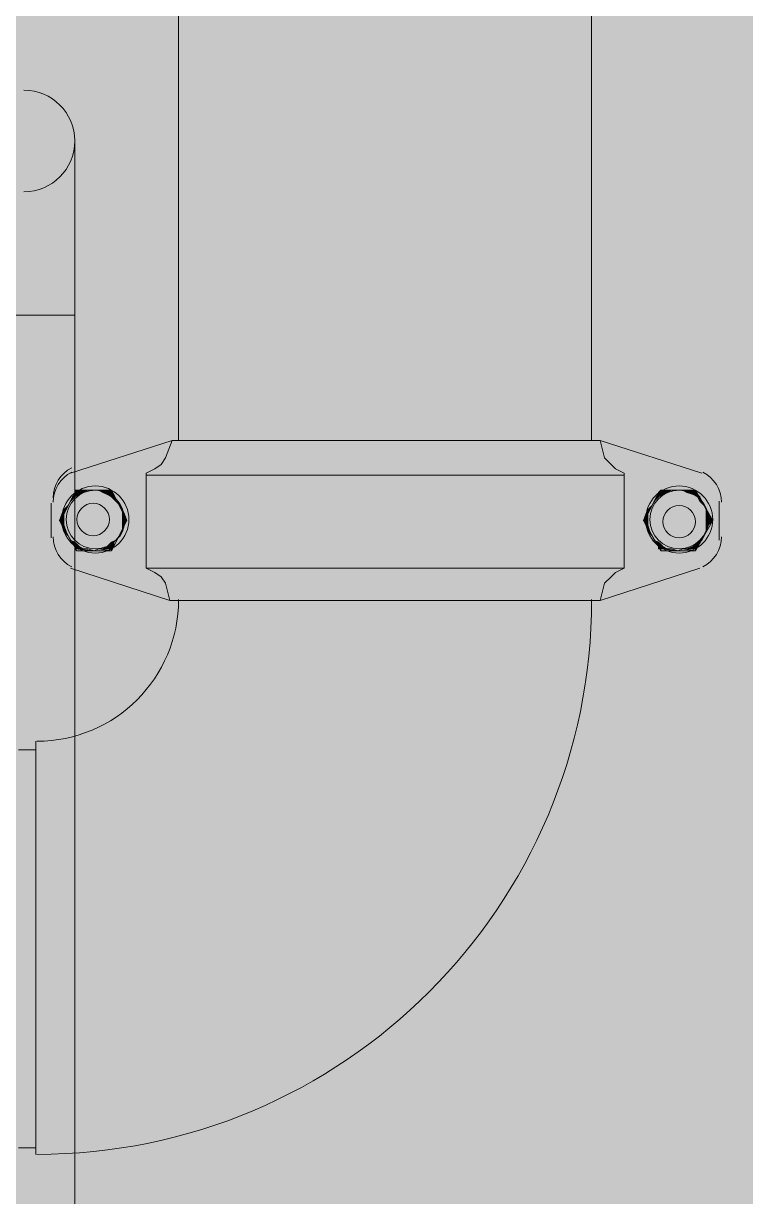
# Model space of a CAD drawing. Header units: millimetres. Extents: x 28 to 201, y 462 to 575.
# Drawn here: x 122.5856 to 122.8795, y 559.9683 to 560.4456 of the extents above; entities that cross this region are included whole.
import ezdxf

# ---------------------------------------------------------------- set-up
doc = ezdxf.new("R2010")
doc.units = ezdxf.units.MM
doc.layers.add('1- 3', color=3, linetype='Continuous')
doc.layers.add('8 hatch 2', color=104, linetype='Continuous')

# ---------------------------------------------------------------- blocks, each defined once
blk = doc.blocks.new('CTOBOM')
h = blk.add_hatch(color=0)
h.dxf.hatch_style = 2
h.paths.add_polyline_path([(5.20145, -0.69785), (5.20409, -0.69521), (5.20409, -0.69785)])
h.paths.add_polyline_path([(5.20145, -0.69697), (5.20145, -0.69785), (5.20409, -0.69521)])
h = blk.add_hatch(color=0)
h.dxf.hatch_style = 2
h.paths.add_polyline_path([(5.20409, -0.69785), (5.20585, -0.69697), (5.20585, -0.69785)])
h.paths.add_polyline_path([(5.20409, -0.69521), (5.20409, -0.69785), (5.20585, -0.69697)])
h = blk.add_hatch(color=0)
h.dxf.hatch_style = 2
h.paths.add_polyline_path([(5.19265, -0.70577), (5.19353, -0.70137), (5.19353, -0.70313)])
h.paths.add_polyline_path([(5.19265, -0.70225), (5.19265, -0.70577), (5.19353, -0.70137)])
h = blk.add_hatch(color=0)
h.dxf.hatch_style = 2
h.paths.add_polyline_path([(5.19353, -0.70313), (5.19441, -0.70049), (5.19441, -0.70137)])
h.paths.add_polyline_path([(5.19353, -0.70137), (5.19353, -0.70313), (5.19441, -0.70049)])
h = blk.add_hatch(color=0)
h.dxf.hatch_style = 2
h.paths.add_polyline_path([(5.19617, -0.70049), (5.19617, -0.69961), (5.19793, -0.69873)])
h.paths.add_polyline_path([(5.19441, -0.70137), (5.19617, -0.70049), (5.19617, -0.69961)])
h = blk.add_hatch(color=0)
h.dxf.hatch_style = 2
h.paths.add_polyline_path([(5.19441, -0.70137), (5.19441, -0.70049), (5.19617, -0.69961)])
h = blk.add_hatch(color=0)
h.dxf.hatch_style = 2
h.paths.add_polyline_path([(5.19969, -0.69785), (5.20145, -0.69697), (5.20145, -0.69785)])
edge = h.paths.add_edge_path()
edge.add_spline(control_points=[(5.20145, -0.69697), (5.20145, -0.69697), (5.19969, -0.69785), (5.19969, -0.69785), (5.19969, -0.69785), (5.20145, -0.69697), (5.20145, -0.69697)], knot_values=[0, 0, 0, 0, 1, 1, 1, 2, 2, 2, 2], degree=3, periodic=0)
h = blk.add_hatch(color=0)
h.dxf.hatch_style = 2
h.paths.add_polyline_path([(5.20849, -0.69785), (5.20585, -0.69785), (5.20585, -0.69697)])
edge = h.paths.add_edge_path()
edge.add_spline(control_points=[(5.20849, -0.69785), (5.20849, -0.69785), (5.20849, -0.69785), (5.20849, -0.69785), (5.20849, -0.69785), (5.20585, -0.69785), (5.20585, -0.69785), (5.20585, -0.69785), (5.20849, -0.69785), (5.20849, -0.69785)], knot_values=[0, 0, 0, 0, 1, 1, 1, 2, 2, 2, 3, 3, 3, 3], degree=3, periodic=0)
h = blk.add_hatch(color=0)
h.dxf.hatch_style = 2
h.paths.add_polyline_path([(5.21025, -0.69873), (5.21201, -0.69961), (5.21201, -0.70049)])
h = blk.add_hatch(color=0)
h.dxf.hatch_style = 2
h.paths.add_polyline_path([(5.21201, -0.70049), (5.21289, -0.70049), (5.21289, -0.70137)])
h.paths.add_polyline_path([(5.21201, -0.69961), (5.21201, -0.70049), (5.21289, -0.70049)])
h = blk.add_hatch(color=0)
h.dxf.hatch_style = 2
h.paths.add_polyline_path([(5.21289, -0.70137), (5.21465, -0.70137), (5.21465, -0.70313)])
h.paths.add_polyline_path([(5.21289, -0.70049), (5.21289, -0.70137), (5.21465, -0.70137)])
h = blk.add_hatch(color=0)
h.dxf.hatch_style = 2
h.paths.add_polyline_path([(5.21465, -0.70313), (5.21553, -0.70225), (5.21553, -0.70577)])
h.paths.add_polyline_path([(5.21465, -0.70137), (5.21465, -0.70313), (5.21553, -0.70225)])
h = blk.add_hatch(color=0)
h.dxf.hatch_style = 2
h.paths.add_polyline_path([(5.19177, -0.70753), (5.19265, -0.70225), (5.19265, -0.70577)])
h.paths.add_polyline_path([(5.19177, -0.70225), (5.19177, -0.70753), (5.19265, -0.70225)])
h = blk.add_hatch(color=0)
h.dxf.hatch_style = 2
h.paths.add_polyline_path([(5.21553, -0.70753), (5.21641, -0.70225), (5.21641, -0.70929)])
h.paths.add_polyline_path([(5.21553, -0.70225), (5.21553, -0.70753), (5.21641, -0.70225)])
h = blk.add_hatch(color=0)
h.dxf.hatch_style = 2
h.paths.add_polyline_path([(5.21553, -0.71633), (5.21641, -0.70929), (5.21641, -0.71633)])
h.paths.add_polyline_path([(5.21553, -0.71193), (5.21553, -0.71633), (5.21641, -0.70929)])
h = blk.add_hatch(color=0)
h.dxf.hatch_style = 2
h.paths.add_polyline_path([(5.19177, -0.71633), (5.19265, -0.71369), (5.19265, -0.71721)])
h.paths.add_polyline_path([(5.19177, -0.71193), (5.19177, -0.71633), (5.19265, -0.71369)])
h = blk.add_hatch(color=0)
h.dxf.hatch_style = 2
h.paths.add_polyline_path([(5.19265, -0.71721), (5.19353, -0.71545), (5.19353, -0.71721)])
h.paths.add_polyline_path([(5.19265, -0.71369), (5.19265, -0.71721), (5.19353, -0.71545)])
h = blk.add_hatch(color=0)
h.dxf.hatch_style = 2
h.paths.add_polyline_path([(5.19353, -0.71721), (5.19441, -0.71721), (5.19441, -0.71809)])
h.paths.add_polyline_path([(5.19353, -0.71545), (5.19353, -0.71721), (5.19441, -0.71721)])
h = blk.add_hatch(color=0)
h.dxf.hatch_style = 2
h.paths.add_polyline_path([(5.21289, -0.71809), (5.21465, -0.71545), (5.21465, -0.71721)])
h.paths.add_polyline_path([(5.21289, -0.71721), (5.21289, -0.71809), (5.21465, -0.71545)])
h = blk.add_hatch(color=0)
h.dxf.hatch_style = 2
h.paths.add_polyline_path([(5.21465, -0.71721), (5.21553, -0.71369), (5.21553, -0.71721)])
h.paths.add_polyline_path([(5.21465, -0.71545), (5.21465, -0.71721), (5.21553, -0.71369)])
h = blk.add_hatch(color=0)
h.dxf.hatch_style = 2
h.paths.add_polyline_path([(5.19617, -0.71897), (5.19441, -0.71809), (5.19441, -0.71721)])
edge = h.paths.add_edge_path()
edge.add_spline(control_points=[(5.19617, -0.71897), (5.19617, -0.71897), (5.19617, -0.71897), (5.19617, -0.71897), (5.19617, -0.71897), (5.19441, -0.71809), (5.19441, -0.71809), (5.19441, -0.71809), (5.19617, -0.71897), (5.19617, -0.71897)], knot_values=[0, 0, 0, 0, 1, 1, 1, 2, 2, 2, 3, 3, 3, 3], degree=3, periodic=0)
h = blk.add_hatch(color=0)
h.dxf.hatch_style = 2
h.paths.add_polyline_path([(5.19793, -0.71985), (5.19969, -0.72073), (5.19969, -0.72161)])
h = blk.add_hatch(color=0)
h.dxf.hatch_style = 2
h.paths.add_polyline_path([(5.19969, -0.72161), (5.20145, -0.72161), (5.20145, -0.72249)])
h.paths.add_polyline_path([(5.19969, -0.72073), (5.19969, -0.72161), (5.20145, -0.72161)])
h = blk.add_hatch(color=0)
h.dxf.hatch_style = 2
h.paths.add_polyline_path([(5.20849, -0.72073), (5.20849, -0.72161), (5.21025, -0.71985)])
h.paths.add_polyline_path([(5.20585, -0.72249), (5.20849, -0.72073), (5.20849, -0.72161)])
h.paths.add_polyline_path([(5.20585, -0.72161), (5.20585, -0.72249), (5.20849, -0.72073)])
h = blk.add_hatch(color=0)
h.dxf.hatch_style = 2
h.paths.add_polyline_path([(5.21201, -0.71897), (5.21289, -0.71721), (5.21289, -0.71809)])
edge = h.paths.add_edge_path()
edge.add_spline(control_points=[(5.21289, -0.71721), (5.21289, -0.71721), (5.21201, -0.71897), (5.21201, -0.71897), (5.21201, -0.71897), (5.21289, -0.71721), (5.21289, -0.71721)], knot_values=[0, 0, 0, 0, 1, 1, 1, 2, 2, 2, 2], degree=3, periodic=0)
h = blk.add_hatch(color=0)
h.dxf.hatch_style = 2
h.paths.add_polyline_path([(5.20145, -0.72249), (5.20409, -0.72161), (5.20409, -0.72337)])
h.paths.add_polyline_path([(5.20145, -0.72161), (5.20145, -0.72249), (5.20409, -0.72161)])
h = blk.add_hatch(color=0)
h.dxf.hatch_style = 2
h.paths.add_polyline_path([(5.20409, -0.72337), (5.20585, -0.72161), (5.20585, -0.72249)])
h.paths.add_polyline_path([(5.20409, -0.72161), (5.20409, -0.72337), (5.20585, -0.72161)])
h = blk.add_hatch(color=0)
h.dxf.hatch_style = 2
h.paths.add_polyline_path([(5.19969, -0.93548), (5.20145, -0.9346), (5.20145, -0.93548)])
edge = h.paths.add_edge_path()
edge.add_spline(control_points=[(5.20145, -0.9346), (5.20145, -0.9346), (5.19969, -0.93548), (5.19969, -0.93548), (5.19969, -0.93548), (5.20145, -0.9346), (5.20145, -0.9346)], knot_values=[0, 0, 0, 0, 1, 1, 1, 2, 2, 2, 2], degree=3, periodic=0)
h = blk.add_hatch(color=0)
h.dxf.hatch_style = 2
h.paths.add_polyline_path([(5.20145, -0.93548), (5.20409, -0.93372), (5.20409, -0.93548)])
h.paths.add_polyline_path([(5.20145, -0.9346), (5.20145, -0.93548), (5.20409, -0.93372)])
h = blk.add_hatch(color=0)
h.dxf.hatch_style = 2
h.paths.add_polyline_path([(5.20409, -0.93548), (5.20585, -0.9346), (5.20585, -0.93548)])
h.paths.add_polyline_path([(5.20409, -0.93372), (5.20409, -0.93548), (5.20585, -0.9346)])
h = blk.add_hatch(color=0)
h.dxf.hatch_style = 2
h.paths.add_polyline_path([(5.20849, -0.93548), (5.20585, -0.93548), (5.20585, -0.9346)])
edge = h.paths.add_edge_path()
edge.add_spline(control_points=[(5.20849, -0.93548), (5.20849, -0.93548), (5.20849, -0.93548), (5.20849, -0.93548), (5.20849, -0.93548), (5.20585, -0.93548), (5.20585, -0.93548), (5.20585, -0.93548), (5.20849, -0.93548), (5.20849, -0.93548)], knot_values=[0, 0, 0, 0, 1, 1, 1, 2, 2, 2, 3, 3, 3, 3], degree=3, periodic=0)
h = blk.add_hatch(color=0)
h.dxf.hatch_style = 2
h.paths.add_polyline_path([(5.19177, -0.94516), (5.19265, -0.93988), (5.19265, -0.9434)])
h.paths.add_polyline_path([(5.19177, -0.93988), (5.19177, -0.94516), (5.19265, -0.93988)])
h = blk.add_hatch(color=0)
h.dxf.hatch_style = 2
h.paths.add_polyline_path([(5.19265, -0.9434), (5.19353, -0.939), (5.19353, -0.94164)])
h.paths.add_polyline_path([(5.19265, -0.93988), (5.19265, -0.9434), (5.19353, -0.939)])
h = blk.add_hatch(color=0)
h.dxf.hatch_style = 2
h.paths.add_polyline_path([(5.19353, -0.94164), (5.19441, -0.939), (5.19441, -0.93988)])
h.paths.add_polyline_path([(5.19353, -0.939), (5.19353, -0.94164), (5.19441, -0.939)])
h = blk.add_hatch(color=0)
h.dxf.hatch_style = 2
h.paths.add_polyline_path([(5.19617, -0.93812), (5.19441, -0.93988), (5.19441, -0.939)])
edge = h.paths.add_edge_path()
edge.add_spline(control_points=[(5.19617, -0.93812), (5.19617, -0.93812), (5.19617, -0.93812), (5.19617, -0.93812), (5.19617, -0.93812), (5.19441, -0.93988), (5.19441, -0.93988), (5.19441, -0.93988), (5.19617, -0.93812), (5.19617, -0.93812)], knot_values=[0, 0, 0, 0, 1, 1, 1, 2, 2, 2, 3, 3, 3, 3], degree=3, periodic=0)
h = blk.add_hatch(color=0)
h.dxf.hatch_style = 2
h.paths.add_polyline_path([(5.21201, -0.93812), (5.21289, -0.939), (5.21289, -0.93988)])
edge = h.paths.add_edge_path()
edge.add_spline(control_points=[(5.21289, -0.939), (5.21289, -0.939), (5.21201, -0.93812), (5.21201, -0.93812), (5.21201, -0.93812), (5.21289, -0.939), (5.21289, -0.939)], knot_values=[0, 0, 0, 0, 1, 1, 1, 2, 2, 2, 2], degree=3, periodic=0)
h = blk.add_hatch(color=0)
h.dxf.hatch_style = 2
h.paths.add_polyline_path([(5.21289, -0.93988), (5.21465, -0.939), (5.21465, -0.94164)])
h.paths.add_polyline_path([(5.21289, -0.939), (5.21289, -0.93988), (5.21465, -0.939)])
h = blk.add_hatch(color=0)
h.dxf.hatch_style = 2
h.paths.add_polyline_path([(5.21465, -0.94164), (5.21553, -0.93988), (5.21553, -0.9434)])
h.paths.add_polyline_path([(5.21465, -0.939), (5.21465, -0.94164), (5.21553, -0.93988)])
h = blk.add_hatch(color=0)
h.dxf.hatch_style = 2
h.paths.add_polyline_path([(5.21553, -0.94516), (5.21641, -0.93988), (5.21641, -0.94692)])
h.paths.add_polyline_path([(5.21553, -0.93988), (5.21553, -0.94516), (5.21641, -0.93988)])
h = blk.add_hatch(color=0)
h.dxf.hatch_style = 2
h.paths.add_polyline_path([(5.19177, -0.95484), (5.19265, -0.95132), (5.19265, -0.95484)])
h.paths.add_polyline_path([(5.19177, -0.94956), (5.19177, -0.95484), (5.19265, -0.95132)])
h = blk.add_hatch(color=0)
h.dxf.hatch_style = 2
h.paths.add_polyline_path([(5.21553, -0.95484), (5.21641, -0.94692), (5.21641, -0.95396)])
h.paths.add_polyline_path([(5.21553, -0.94956), (5.21553, -0.95484), (5.21641, -0.94692)])
h = blk.add_hatch(color=0)
h.dxf.hatch_style = 2
h.paths.add_polyline_path([(5.19265, -0.95484), (5.19353, -0.95308), (5.19353, -0.95484)])
h.paths.add_polyline_path([(5.19265, -0.95132), (5.19265, -0.95484), (5.19353, -0.95308)])
h = blk.add_hatch(color=0)
h.dxf.hatch_style = 2
h.paths.add_polyline_path([(5.19353, -0.95484), (5.19441, -0.95484), (5.19441, -0.95572)])
h.paths.add_polyline_path([(5.19353, -0.95308), (5.19353, -0.95484), (5.19441, -0.95484)])
h = blk.add_hatch(color=0)
h.dxf.hatch_style = 2
h.paths.add_polyline_path([(5.21289, -0.95572), (5.21465, -0.95308), (5.21465, -0.95484)])
h.paths.add_polyline_path([(5.21289, -0.95484), (5.21289, -0.95572), (5.21465, -0.95308)])
h = blk.add_hatch(color=0)
h.dxf.hatch_style = 2
h.paths.add_polyline_path([(5.21465, -0.95484), (5.21553, -0.95132), (5.21553, -0.95484)])
h.paths.add_polyline_path([(5.21465, -0.95308), (5.21465, -0.95484), (5.21553, -0.95132)])
h = blk.add_hatch(color=0)
h.dxf.hatch_style = 2
h.paths.add_polyline_path([(5.19617, -0.9566), (5.19441, -0.95572), (5.19441, -0.95484)])
edge = h.paths.add_edge_path()
edge.add_spline(control_points=[(5.19617, -0.9566), (5.19617, -0.9566), (5.19617, -0.9566), (5.19617, -0.9566), (5.19617, -0.9566), (5.19441, -0.95572), (5.19441, -0.95572), (5.19441, -0.95572), (5.19617, -0.9566), (5.19617, -0.9566)], knot_values=[0, 0, 0, 0, 1, 1, 1, 2, 2, 2, 3, 3, 3, 3], degree=3, periodic=0)
h = blk.add_hatch(color=0)
h.dxf.hatch_style = 2
h.paths.add_polyline_path([(5.19793, -0.95748), (5.19969, -0.95836), (5.19969, -0.95924)])
h = blk.add_hatch(color=0)
h.dxf.hatch_style = 2
h.paths.add_polyline_path([(5.19969, -0.95924), (5.20145, -0.95924), (5.20145, -0.96012)])
h.paths.add_polyline_path([(5.19969, -0.95836), (5.19969, -0.95924), (5.20145, -0.95924)])
h = blk.add_hatch(color=0)
h.dxf.hatch_style = 2
h.paths.add_polyline_path([(5.20145, -0.96012), (5.20409, -0.95924), (5.20409, -0.961)])
h.paths.add_polyline_path([(5.20145, -0.95924), (5.20145, -0.96012), (5.20409, -0.95924)])
h = blk.add_hatch(color=0)
h.dxf.hatch_style = 2
h.paths.add_polyline_path([(5.20409, -0.961), (5.20585, -0.95924), (5.20585, -0.96012)])
h.paths.add_polyline_path([(5.20409, -0.95924), (5.20409, -0.961), (5.20585, -0.95924)])
h = blk.add_hatch(color=0)
h.dxf.hatch_style = 2
h.paths.add_polyline_path([(5.20849, -0.95836), (5.20849, -0.95924), (5.21025, -0.95748)])
h.paths.add_polyline_path([(5.20585, -0.96012), (5.20849, -0.95836), (5.20849, -0.95924)])
h.paths.add_polyline_path([(5.20585, -0.95924), (5.20585, -0.96012), (5.20849, -0.95836)])
h = blk.add_hatch(color=0)
h.dxf.hatch_style = 2
h.paths.add_polyline_path([(5.21201, -0.9566), (5.21289, -0.95484), (5.21289, -0.95572)])
edge = h.paths.add_edge_path()
edge.add_spline(control_points=[(5.21289, -0.95484), (5.21289, -0.95484), (5.21201, -0.9566), (5.21201, -0.9566), (5.21201, -0.9566), (5.21289, -0.95484), (5.21289, -0.95484)], knot_values=[0, 0, 0, 0, 1, 1, 1, 2, 2, 2, 2], degree=3, periodic=0)
at = {"color": 0, "lineweight": 20}
for p, q in [((4.39351, -0.74449), (5.17152, -0.74449)), ((4.39351, -0.91259), (5.17152, -0.91259)), ((5.05007, -0.95484), (5.12048, -0.95484)), ((5.77, -0.95484), (5.12048, -0.95484)), ((5.12048, -0.95484), (5.12048, -0.99708)), ((5.12048, -0.95484), (5.12048, -0.99708))]:
    blk.add_line(p, q, dxfattribs=at)
for points in [[(5.20409, -0.72337), (5.19177, -0.71633), (5.19177, -0.70225), (5.20409, -0.69521), (5.21641, -0.70225), (5.21641, -0.71633), (5.20409, -0.72337)], [(5.21201, -0.69257), (5.19617, -0.69257)], [(5.18473, -0.69961), (5.17152, -0.74097)], [(5.22345, -0.70049), (5.23665, -0.74097)], [(5.18473, -0.73129), (5.18297, -0.73481), (5.18121, -0.73657), (5.17856, -0.73921), (5.17152, -0.74097)], [(5.22345, -0.92579), (5.22345, -0.73129), (5.18473, -0.73129)], [(5.18561, -0.73129), (5.18561, -0.92579)], [(5.22345, -0.73129), (5.22521, -0.73481), (5.22697, -0.73657), (5.22961, -0.73921), (5.23665, -0.74097)], [(5.17152, -0.91523), (5.17152, -0.74097)], [(5.23665, -0.91611), (5.23665, -0.74097)], [(5.23665, -0.74449), (5.23665, -0.91259)], [(5.18473, -0.92579), (5.18297, -0.92227), (5.18121, -0.91963), (5.17856, -0.91787), (5.17152, -0.91523)], [(5.18473, -0.9566), (5.17152, -0.91523)], [(5.23665, -0.91611), (5.22961, -0.91787), (5.22697, -0.91963), (5.22521, -0.92227), (5.22345, -0.92579), (5.18473, -0.92579)], [(5.22345, -0.9566), (5.23665, -0.91611)], [(5.20409, -0.93372), (5.19177, -0.93988), (5.19177, -0.95396), (5.20409, -0.961), (5.21641, -0.95396), (5.21641, -0.93988), (5.20409, -0.93372)], [(5.21113, -0.96452), (5.19705, -0.96452)], [(5.29386, -0.97068), (5.46196, -0.97068)], [(5.29738, -0.97772), (5.29738, -0.97068)], [(5.45932, -0.97772), (5.45932, -0.97068)]]:
    blk.add_lwpolyline(points, dxfattribs=at)
at = {"color": 0, "lineweight": 0}
for points in [[(5.20145, -0.69785), (5.20409, -0.69521), (5.20409, -0.69785), (5.20145, -0.69785)], [(5.20145, -0.69697), (5.20145, -0.69785), (5.20409, -0.69521), (5.20145, -0.69697)], [(5.20145, -0.69785), (5.20409, -0.69521), (5.20409, -0.69785), (5.20145, -0.69785)], [(5.20145, -0.69697), (5.20145, -0.69785), (5.20409, -0.69521), (5.20145, -0.69697)], [(5.20409, -0.69521), (5.20409, -0.69785), (5.20585, -0.69697), (5.20409, -0.69521)], [(5.20409, -0.69521), (5.20409, -0.69785), (5.20585, -0.69697), (5.20409, -0.69521)], [(5.19265, -0.70577), (5.19353, -0.70137), (5.19353, -0.70313), (5.19265, -0.70577)], [(5.19265, -0.70225), (5.19265, -0.70577), (5.19353, -0.70137), (5.19265, -0.70225)], [(5.19265, -0.70577), (5.19353, -0.70137), (5.19353, -0.70313), (5.19265, -0.70577)], [(5.19265, -0.70225), (5.19265, -0.70577), (5.19353, -0.70137), (5.19265, -0.70225)], [(5.19353, -0.70313), (5.19441, -0.70049), (5.19441, -0.70137), (5.19353, -0.70313)], [(5.19353, -0.70137), (5.19353, -0.70313), (5.19441, -0.70049), (5.19353, -0.70137)], [(5.19353, -0.70313), (5.19441, -0.70049), (5.19441, -0.70137), (5.19353, -0.70313)], [(5.19353, -0.70137), (5.19353, -0.70313), (5.19441, -0.70049), (5.19353, -0.70137)], [(5.19441, -0.70137), (5.19617, -0.70049), (5.19617, -0.69961), (5.19441, -0.70137)], [(5.19441, -0.70137), (5.19617, -0.70049), (5.19617, -0.69961), (5.19441, -0.70137)], [(5.19441, -0.70137), (5.19441, -0.70049), (5.19617, -0.69961), (5.19441, -0.70137)], [(5.19441, -0.70137), (5.19441, -0.70049), (5.19617, -0.69961), (5.19441, -0.70137)], [(5.19617, -0.70049), (5.19617, -0.69961), (5.19793, -0.69873), (5.19617, -0.70049)], [(5.19617, -0.70049), (5.19617, -0.69961), (5.19793, -0.69873), (5.19617, -0.70049)], [(5.19969, -0.69785), (5.20145, -0.69697), (5.20145, -0.69785), (5.19969, -0.69785)], [(5.19969, -0.69785), (5.20145, -0.69697), (5.20145, -0.69785), (5.19969, -0.69785)], [(5.20409, -0.69785), (5.20585, -0.69697), (5.20585, -0.69785), (5.20409, -0.69785)], [(5.20409, -0.69785), (5.20585, -0.69697), (5.20585, -0.69785), (5.20409, -0.69785)], [(5.20849, -0.69785), (5.20585, -0.69785), (5.20585, -0.69697), (5.20849, -0.69785)], [(5.20849, -0.69785), (5.20585, -0.69785), (5.20585, -0.69697), (5.20849, -0.69785)], [(5.21025, -0.69873), (5.21201, -0.69961), (5.21201, -0.70049), (5.21025, -0.69873)], [(5.21025, -0.69873), (5.21201, -0.69961), (5.21201, -0.70049), (5.21025, -0.69873)], [(5.21201, -0.69961), (5.21201, -0.70049), (5.21289, -0.70049), (5.21201, -0.69961)], [(5.21201, -0.69961), (5.21201, -0.70049), (5.21289, -0.70049), (5.21201, -0.69961)], [(5.21201, -0.70049), (5.21289, -0.70049), (5.21289, -0.70137), (5.21201, -0.70049)], [(5.21201, -0.70049), (5.21289, -0.70049), (5.21289, -0.70137), (5.21201, -0.70049)], [(5.21289, -0.70049), (5.21289, -0.70137), (5.21465, -0.70137), (5.21289, -0.70049)], [(5.21289, -0.70049), (5.21289, -0.70137), (5.21465, -0.70137), (5.21289, -0.70049)], [(5.21289, -0.70137), (5.21465, -0.70137), (5.21465, -0.70313), (5.21289, -0.70137)], [(5.21289, -0.70137), (5.21465, -0.70137), (5.21465, -0.70313), (5.21289, -0.70137)], [(5.21465, -0.70137), (5.21465, -0.70313), (5.21553, -0.70225), (5.21465, -0.70137)], [(5.21465, -0.70137), (5.21465, -0.70313), (5.21553, -0.70225), (5.21465, -0.70137)], [(5.19177, -0.70929), (5.19177, -0.70225), (5.19177, -0.70753), (5.19177, -0.70929)], [(5.19177, -0.70929), (5.19177, -0.70225), (5.19177, -0.70753), (5.19177, -0.70929)], [(5.19177, -0.70753), (5.19265, -0.70225), (5.19265, -0.70577), (5.19177, -0.70753)], [(5.19177, -0.70225), (5.19177, -0.70753), (5.19265, -0.70225), (5.19177, -0.70225)], [(5.19177, -0.70753), (5.19265, -0.70225), (5.19265, -0.70577), (5.19177, -0.70753)], [(5.19177, -0.70225), (5.19177, -0.70753), (5.19265, -0.70225), (5.19177, -0.70225)], [(5.21465, -0.70313), (5.21553, -0.70225), (5.21553, -0.70577), (5.21465, -0.70313)], [(5.21465, -0.70313), (5.21553, -0.70225), (5.21553, -0.70577), (5.21465, -0.70313)], [(5.21553, -0.70753), (5.21641, -0.70225), (5.21641, -0.70929), (5.21553, -0.70753)], [(5.21553, -0.70225), (5.21553, -0.70753), (5.21641, -0.70225), (5.21553, -0.70225)], [(5.21553, -0.70753), (5.21641, -0.70225), (5.21641, -0.70929), (5.21553, -0.70753)], [(5.21553, -0.70225), (5.21553, -0.70753), (5.21641, -0.70225), (5.21553, -0.70225)], [(5.21553, -0.70577), (5.21553, -0.70225), (5.21553, -0.70753), (5.21553, -0.70577)], [(5.21553, -0.70577), (5.21553, -0.70225), (5.21553, -0.70753), (5.21553, -0.70577)], [(5.19177, -0.71193), (5.19177, -0.71633), (5.19177, -0.70929), (5.19177, -0.71193)], [(5.19177, -0.71193), (5.19177, -0.71633), (5.19177, -0.70929), (5.19177, -0.71193)], [(5.21553, -0.71633), (5.21641, -0.70929), (5.21641, -0.71633), (5.21553, -0.71633)], [(5.21553, -0.71193), (5.21553, -0.71633), (5.21641, -0.70929), (5.21553, -0.71193)], [(5.21553, -0.71633), (5.21641, -0.70929), (5.21641, -0.71633), (5.21553, -0.71633)], [(5.21553, -0.71193), (5.21553, -0.71633), (5.21641, -0.70929), (5.21553, -0.71193)], [(5.19177, -0.71193), (5.19177, -0.71633), (5.19265, -0.71369), (5.19177, -0.71193)], [(5.19177, -0.71193), (5.19177, -0.71633), (5.19265, -0.71369), (5.19177, -0.71193)], [(5.19177, -0.71633), (5.19265, -0.71369), (5.19265, -0.71721), (5.19177, -0.71633)], [(5.19177, -0.71633), (5.19265, -0.71369), (5.19265, -0.71721), (5.19177, -0.71633)], [(5.19265, -0.71369), (5.19265, -0.71721), (5.19353, -0.71545), (5.19265, -0.71369)], [(5.19265, -0.71369), (5.19265, -0.71721), (5.19353, -0.71545), (5.19265, -0.71369)], [(5.19265, -0.71721), (5.19353, -0.71545), (5.19353, -0.71721), (5.19265, -0.71721)], [(5.19265, -0.71721), (5.19353, -0.71545), (5.19353, -0.71721), (5.19265, -0.71721)], [(5.19353, -0.71545), (5.19353, -0.71721), (5.19441, -0.71721), (5.19353, -0.71545)], [(5.19353, -0.71545), (5.19353, -0.71721), (5.19441, -0.71721), (5.19353, -0.71545)], [(5.21289, -0.71809), (5.21465, -0.71545), (5.21465, -0.71721), (5.21289, -0.71809)], [(5.21289, -0.71721), (5.21289, -0.71809), (5.21465, -0.71545), (5.21289, -0.71721)], [(5.21289, -0.71809), (5.21465, -0.71545), (5.21465, -0.71721), (5.21289, -0.71809)], [(5.21289, -0.71721), (5.21289, -0.71809), (5.21465, -0.71545), (5.21289, -0.71721)], [(5.21465, -0.71721), (5.21553, -0.71369), (5.21553, -0.71721), (5.21465, -0.71721)], [(5.21465, -0.71545), (5.21465, -0.71721), (5.21553, -0.71369), (5.21465, -0.71545)], [(5.21465, -0.71721), (5.21553, -0.71369), (5.21553, -0.71721), (5.21465, -0.71721)], [(5.21465, -0.71545), (5.21465, -0.71721), (5.21553, -0.71369), (5.21465, -0.71545)], [(5.21553, -0.71721), (5.21553, -0.71193), (5.21553, -0.71633), (5.21553, -0.71721)], [(5.21553, -0.71369), (5.21553, -0.71721), (5.21553, -0.71193), (5.21553, -0.71369)], [(5.21553, -0.71721), (5.21553, -0.71193), (5.21553, -0.71633), (5.21553, -0.71721)], [(5.21553, -0.71369), (5.21553, -0.71721), (5.21553, -0.71193), (5.21553, -0.71369)], [(5.19353, -0.71721), (5.19441, -0.71721), (5.19441, -0.71809), (5.19353, -0.71721)], [(5.19353, -0.71721), (5.19441, -0.71721), (5.19441, -0.71809), (5.19353, -0.71721)], [(5.19617, -0.71897), (5.19441, -0.71809), (5.19441, -0.71721), (5.19617, -0.71897)], [(5.19617, -0.71897), (5.19441, -0.71809), (5.19441, -0.71721), (5.19617, -0.71897)], [(5.19793, -0.71985), (5.19969, -0.72073), (5.19969, -0.72161), (5.19793, -0.71985)], [(5.19793, -0.71985), (5.19969, -0.72073), (5.19969, -0.72161), (5.19793, -0.71985)], [(5.19969, -0.72073), (5.19969, -0.72161), (5.20145, -0.72161), (5.19969, -0.72073)], [(5.19969, -0.72073), (5.19969, -0.72161), (5.20145, -0.72161), (5.19969, -0.72073)], [(5.20585, -0.72249), (5.20849, -0.72073), (5.20849, -0.72161), (5.20585, -0.72249)], [(5.20585, -0.72161), (5.20585, -0.72249), (5.20849, -0.72073), (5.20585, -0.72161)], [(5.20585, -0.72249), (5.20849, -0.72073), (5.20849, -0.72161), (5.20585, -0.72249)], [(5.20585, -0.72161), (5.20585, -0.72249), (5.20849, -0.72073), (5.20585, -0.72161)], [(5.20849, -0.72073), (5.20849, -0.72161), (5.21025, -0.71985), (5.20849, -0.72073)], [(5.20849, -0.72073), (5.20849, -0.72161), (5.21025, -0.71985), (5.20849, -0.72073)], [(5.21201, -0.71897), (5.21289, -0.71721), (5.21289, -0.71809), (5.21201, -0.71897)], [(5.21201, -0.71897), (5.21289, -0.71721), (5.21289, -0.71809), (5.21201, -0.71897)], [(5.19969, -0.72161), (5.20145, -0.72161), (5.20145, -0.72249), (5.19969, -0.72161)], [(5.19969, -0.72161), (5.20145, -0.72161), (5.20145, -0.72249), (5.19969, -0.72161)], [(5.20145, -0.72249), (5.20409, -0.72161), (5.20409, -0.72337), (5.20145, -0.72249)], [(5.20145, -0.72161), (5.20145, -0.72249), (5.20409, -0.72161), (5.20145, -0.72161)], [(5.20145, -0.72249), (5.20409, -0.72161), (5.20409, -0.72337), (5.20145, -0.72249)], [(5.20145, -0.72161), (5.20145, -0.72249), (5.20409, -0.72161), (5.20145, -0.72161)], [(5.20409, -0.72337), (5.20585, -0.72161), (5.20585, -0.72249), (5.20409, -0.72337)], [(5.20409, -0.72161), (5.20409, -0.72337), (5.20585, -0.72161), (5.20409, -0.72161)], [(5.20409, -0.72337), (5.20585, -0.72161), (5.20585, -0.72249), (5.20409, -0.72337)], [(5.20409, -0.72161), (5.20409, -0.72337), (5.20585, -0.72161), (5.20409, -0.72161)], [(5.19969, -0.93548), (5.20145, -0.9346), (5.20145, -0.93548), (5.19969, -0.93548)], [(5.19969, -0.93548), (5.20145, -0.9346), (5.20145, -0.93548), (5.19969, -0.93548)], [(5.20145, -0.93548), (5.20409, -0.93372), (5.20409, -0.93548), (5.20145, -0.93548)], [(5.20145, -0.9346), (5.20145, -0.93548), (5.20409, -0.93372), (5.20145, -0.9346)], [(5.20145, -0.93548), (5.20409, -0.93372), (5.20409, -0.93548), (5.20145, -0.93548)], [(5.20145, -0.9346), (5.20145, -0.93548), (5.20409, -0.93372), (5.20145, -0.9346)], [(5.20409, -0.93372), (5.20409, -0.93548), (5.20585, -0.9346), (5.20409, -0.93372)], [(5.20409, -0.93372), (5.20409, -0.93548), (5.20585, -0.9346), (5.20409, -0.93372)], [(5.20409, -0.93548), (5.20585, -0.9346), (5.20585, -0.93548), (5.20409, -0.93548)], [(5.20409, -0.93548), (5.20585, -0.9346), (5.20585, -0.93548), (5.20409, -0.93548)], [(5.20849, -0.93548), (5.20585, -0.93548), (5.20585, -0.9346), (5.20849, -0.93548)], [(5.20849, -0.93548), (5.20585, -0.93548), (5.20585, -0.9346), (5.20849, -0.93548)], [(5.19177, -0.94692), (5.19177, -0.93988), (5.19177, -0.94516), (5.19177, -0.94692)], [(5.19177, -0.94692), (5.19177, -0.93988), (5.19177, -0.94516), (5.19177, -0.94692)], [(5.19177, -0.94516), (5.19265, -0.93988), (5.19265, -0.9434), (5.19177, -0.94516)], [(5.19177, -0.93988), (5.19177, -0.94516), (5.19265, -0.93988), (5.19177, -0.93988)], [(5.19177, -0.94516), (5.19265, -0.93988), (5.19265, -0.9434), (5.19177, -0.94516)], [(5.19177, -0.93988), (5.19177, -0.94516), (5.19265, -0.93988), (5.19177, -0.93988)], [(5.19265, -0.9434), (5.19353, -0.939), (5.19353, -0.94164), (5.19265, -0.9434)], [(5.19265, -0.93988), (5.19265, -0.9434), (5.19353, -0.939), (5.19265, -0.93988)], [(5.19265, -0.9434), (5.19353, -0.939), (5.19353, -0.94164), (5.19265, -0.9434)], [(5.19265, -0.93988), (5.19265, -0.9434), (5.19353, -0.939), (5.19265, -0.93988)], [(5.19353, -0.94164), (5.19441, -0.939), (5.19441, -0.93988), (5.19353, -0.94164)], [(5.19353, -0.939), (5.19353, -0.94164), (5.19441, -0.939), (5.19353, -0.939)], [(5.19353, -0.94164), (5.19441, -0.939), (5.19441, -0.93988), (5.19353, -0.94164)], [(5.19353, -0.939), (5.19353, -0.94164), (5.19441, -0.939), (5.19353, -0.939)], [(5.19617, -0.93812), (5.19441, -0.93988), (5.19441, -0.939), (5.19617, -0.93812)], [(5.19617, -0.93812), (5.19441, -0.93988), (5.19441, -0.939), (5.19617, -0.93812)], [(5.21201, -0.93812), (5.21289, -0.939), (5.21289, -0.93988), (5.21201, -0.93812)], [(5.21201, -0.93812), (5.21289, -0.939), (5.21289, -0.93988), (5.21201, -0.93812)], [(5.21289, -0.93988), (5.21465, -0.939), (5.21465, -0.94164), (5.21289, -0.93988)], [(5.21289, -0.939), (5.21289, -0.93988), (5.21465, -0.939), (5.21289, -0.939)], [(5.21289, -0.93988), (5.21465, -0.939), (5.21465, -0.94164), (5.21289, -0.93988)], [(5.21289, -0.939), (5.21289, -0.93988), (5.21465, -0.939), (5.21289, -0.939)], [(5.21465, -0.939), (5.21465, -0.94164), (5.21553, -0.93988), (5.21465, -0.939)], [(5.21465, -0.939), (5.21465, -0.94164), (5.21553, -0.93988), (5.21465, -0.939)], [(5.21465, -0.94164), (5.21553, -0.93988), (5.21553, -0.9434), (5.21465, -0.94164)], [(5.21465, -0.94164), (5.21553, -0.93988), (5.21553, -0.9434), (5.21465, -0.94164)], [(5.21553, -0.9434), (5.21553, -0.93988), (5.21553, -0.94516), (5.21553, -0.9434)], [(5.21553, -0.9434), (5.21553, -0.93988), (5.21553, -0.94516), (5.21553, -0.9434)], [(5.21553, -0.94516), (5.21641, -0.93988), (5.21641, -0.94692), (5.21553, -0.94516)], [(5.21553, -0.93988), (5.21553, -0.94516), (5.21641, -0.93988), (5.21553, -0.93988)], [(5.21553, -0.94516), (5.21641, -0.93988), (5.21641, -0.94692), (5.21553, -0.94516)], [(5.21553, -0.93988), (5.21553, -0.94516), (5.21641, -0.93988), (5.21553, -0.93988)], [(5.19177, -0.94692), (5.19177, -0.95396), (5.19177, -0.94956), (5.19177, -0.94692)], [(5.19177, -0.94692), (5.19177, -0.95396), (5.19177, -0.94956), (5.19177, -0.94692)], [(5.19177, -0.95396), (5.19177, -0.94956), (5.19177, -0.95484), (5.19177, -0.95396)], [(5.19177, -0.95396), (5.19177, -0.94956), (5.19177, -0.95484), (5.19177, -0.95396)], [(5.19177, -0.94956), (5.19177, -0.95484), (5.19265, -0.95132), (5.19177, -0.94956)], [(5.19177, -0.94956), (5.19177, -0.95484), (5.19265, -0.95132), (5.19177, -0.94956)], [(5.21553, -0.95484), (5.21641, -0.94692), (5.21641, -0.95396), (5.21553, -0.95484)], [(5.21553, -0.94956), (5.21553, -0.95484), (5.21641, -0.94692), (5.21553, -0.94956)], [(5.21553, -0.95484), (5.21641, -0.94692), (5.21641, -0.95396), (5.21553, -0.95484)], [(5.21553, -0.94956), (5.21553, -0.95484), (5.21641, -0.94692), (5.21553, -0.94956)], [(5.21553, -0.94956), (5.21553, -0.95484), (5.21553, -0.95132), (5.21553, -0.94956)], [(5.21553, -0.94956), (5.21553, -0.95484), (5.21553, -0.95132), (5.21553, -0.94956)], [(5.19177, -0.95484), (5.19265, -0.95132), (5.19265, -0.95484), (5.19177, -0.95484)], [(5.19177, -0.95484), (5.19265, -0.95132), (5.19265, -0.95484), (5.19177, -0.95484)], [(5.19265, -0.95132), (5.19265, -0.95484), (5.19353, -0.95308), (5.19265, -0.95132)], [(5.19265, -0.95132), (5.19265, -0.95484), (5.19353, -0.95308), (5.19265, -0.95132)], [(5.19265, -0.95484), (5.19353, -0.95308), (5.19353, -0.95484), (5.19265, -0.95484)], [(5.19265, -0.95484), (5.19353, -0.95308), (5.19353, -0.95484), (5.19265, -0.95484)], [(5.19353, -0.95308), (5.19353, -0.95484), (5.19441, -0.95484), (5.19353, -0.95308)], [(5.19353, -0.95308), (5.19353, -0.95484), (5.19441, -0.95484), (5.19353, -0.95308)], [(5.21289, -0.95572), (5.21465, -0.95308), (5.21465, -0.95484), (5.21289, -0.95572)], [(5.21289, -0.95484), (5.21289, -0.95572), (5.21465, -0.95308), (5.21289, -0.95484)], [(5.21289, -0.95572), (5.21465, -0.95308), (5.21465, -0.95484), (5.21289, -0.95572)], [(5.21289, -0.95484), (5.21289, -0.95572), (5.21465, -0.95308), (5.21289, -0.95484)], [(5.21465, -0.95484), (5.21553, -0.95132), (5.21553, -0.95484), (5.21465, -0.95484)], [(5.21465, -0.95308), (5.21465, -0.95484), (5.21553, -0.95132), (5.21465, -0.95308)], [(5.21465, -0.95484), (5.21553, -0.95132), (5.21553, -0.95484), (5.21465, -0.95484)], [(5.21465, -0.95308), (5.21465, -0.95484), (5.21553, -0.95132), (5.21465, -0.95308)], [(5.19353, -0.95484), (5.19441, -0.95484), (5.19441, -0.95572), (5.19353, -0.95484)], [(5.19353, -0.95484), (5.19441, -0.95484), (5.19441, -0.95572), (5.19353, -0.95484)], [(5.19617, -0.9566), (5.19441, -0.95572), (5.19441, -0.95484), (5.19617, -0.9566)], [(5.19617, -0.9566), (5.19441, -0.95572), (5.19441, -0.95484), (5.19617, -0.9566)], [(5.19793, -0.95748), (5.19969, -0.95836), (5.19969, -0.95924), (5.19793, -0.95748)], [(5.19793, -0.95748), (5.19969, -0.95836), (5.19969, -0.95924), (5.19793, -0.95748)], [(5.19969, -0.95836), (5.19969, -0.95924), (5.20145, -0.95924), (5.19969, -0.95836)], [(5.19969, -0.95836), (5.19969, -0.95924), (5.20145, -0.95924), (5.19969, -0.95836)], [(5.19969, -0.95924), (5.20145, -0.95924), (5.20145, -0.96012), (5.19969, -0.95924)], [(5.19969, -0.95924), (5.20145, -0.95924), (5.20145, -0.96012), (5.19969, -0.95924)], [(5.20145, -0.96012), (5.20409, -0.95924), (5.20409, -0.961), (5.20145, -0.96012)], [(5.20145, -0.95924), (5.20145, -0.96012), (5.20409, -0.95924), (5.20145, -0.95924)], [(5.20145, -0.96012), (5.20409, -0.95924), (5.20409, -0.961), (5.20145, -0.96012)], [(5.20145, -0.95924), (5.20145, -0.96012), (5.20409, -0.95924), (5.20145, -0.95924)], [(5.20409, -0.961), (5.20585, -0.95924), (5.20585, -0.96012), (5.20409, -0.961)], [(5.20409, -0.95924), (5.20409, -0.961), (5.20585, -0.95924), (5.20409, -0.95924)], [(5.20409, -0.961), (5.20585, -0.95924), (5.20585, -0.96012), (5.20409, -0.961)], [(5.20409, -0.95924), (5.20409, -0.961), (5.20585, -0.95924), (5.20409, -0.95924)], [(5.20585, -0.96012), (5.20849, -0.95836), (5.20849, -0.95924), (5.20585, -0.96012)], [(5.20585, -0.95924), (5.20585, -0.96012), (5.20849, -0.95836), (5.20585, -0.95924)], [(5.20585, -0.96012), (5.20849, -0.95836), (5.20849, -0.95924), (5.20585, -0.96012)], [(5.20585, -0.95924), (5.20585, -0.96012), (5.20849, -0.95836), (5.20585, -0.95924)], [(5.20849, -0.95836), (5.20849, -0.95924), (5.21025, -0.95748), (5.20849, -0.95836)], [(5.20849, -0.95836), (5.20849, -0.95924), (5.21025, -0.95748), (5.20849, -0.95836)], [(5.21201, -0.9566), (5.21289, -0.95484), (5.21289, -0.95572), (5.21201, -0.9566)], [(5.21201, -0.9566), (5.21289, -0.95484), (5.21289, -0.95572), (5.21201, -0.9566)]]:
    blk.add_lwpolyline(points, dxfattribs=at)
at = {"color": 0, "lineweight": 20}
for points in [[(5.19661, -0.69169), (5.19144, -0.69169), (5.18671, -0.69461), (5.1844, -0.69924)], [(5.19661, -0.69169), (5.19144, -0.69169), (5.18671, -0.69461), (5.1844, -0.69924)], [(5.2229, -0.69924), (5.22059, -0.69461), (5.21586, -0.69169), (5.21069, -0.69169)], [(5.46196, -0.97024), (5.46196, -0.84556), (5.36089, -0.74449), (5.23621, -0.74449)], [(5.29386, -0.97024), (5.29386, -0.9384), (5.26805, -0.91259), (5.23621, -0.91259)], [(5.04963, -0.95484), (5.03821, -0.95484), (5.02895, -0.9641), (5.02895, -0.97552)], [(5.18264, -0.95609), (5.18495, -0.96072), (5.18968, -0.96364), (5.19485, -0.96364)], [(5.1844, -0.95609), (5.18671, -0.96072), (5.19144, -0.96364), (5.19661, -0.96364)], [(5.21069, -0.96364), (5.21586, -0.96364), (5.22059, -0.96072), (5.2229, -0.95609)]]:
    blk.add_open_spline(points, degree=3, dxfattribs=at)
for points, knots in [([(5.20365, -0.69521), (5.19611, -0.69521), (5.19001, -0.70131), (5.19001, -0.70885), (5.19001, -0.71638), (5.19611, -0.72249), (5.20365, -0.72249), (5.21118, -0.72249), (5.21729, -0.71638), (5.21729, -0.70885), (5.21729, -0.70131), (5.21118, -0.69521), (5.20365, -0.69521)], [0, 0, 0, 0, 1, 1, 1, 2, 2, 2, 3, 3, 3, 4, 4, 4, 4]), ([(5.20365, -0.69697), (5.19709, -0.69697), (5.19177, -0.70229), (5.19177, -0.70885), (5.19177, -0.71541), (5.19709, -0.72073), (5.20365, -0.72073), (5.21021, -0.72073), (5.21553, -0.71541), (5.21553, -0.70885), (5.21553, -0.70229), (5.21021, -0.69697), (5.20365, -0.69697)], [0, 0, 0, 0, 1, 1, 1, 2, 2, 2, 3, 3, 3, 4, 4, 4, 4]), ([(5.20453, -0.70225), (5.20088, -0.70225), (5.19793, -0.7052), (5.19793, -0.70885), (5.19793, -0.71249), (5.20088, -0.71545), (5.20453, -0.71545), (5.20817, -0.71545), (5.21113, -0.71249), (5.21113, -0.70885), (5.21113, -0.7052), (5.20817, -0.70225), (5.20453, -0.70225)], [0, 0, 0, 0, 1, 1, 1, 2, 2, 2, 3, 3, 3, 4, 4, 4, 4]), ([(5.20365, -0.93284), (5.19611, -0.93284), (5.19001, -0.93894), (5.19001, -0.94648), (5.19001, -0.95401), (5.19611, -0.96012), (5.20365, -0.96012), (5.21118, -0.96012), (5.21729, -0.95401), (5.21729, -0.94648), (5.21729, -0.93894), (5.21118, -0.93284), (5.20365, -0.93284)], [0, 0, 0, 0, 1, 1, 1, 2, 2, 2, 3, 3, 3, 4, 4, 4, 4]), ([(5.20365, -0.9346), (5.19709, -0.9346), (5.19177, -0.93992), (5.19177, -0.94648), (5.19177, -0.95304), (5.19709, -0.95836), (5.20365, -0.95836), (5.21021, -0.95836), (5.21553, -0.95304), (5.21553, -0.94648), (5.21553, -0.93992), (5.21021, -0.9346), (5.20365, -0.9346)], [0, 0, 0, 0, 1, 1, 1, 2, 2, 2, 3, 3, 3, 4, 4, 4, 4]), ([(5.20365, -0.94076), (5.2, -0.94076), (5.19705, -0.94371), (5.19705, -0.94736), (5.19705, -0.951), (5.2, -0.95396), (5.20365, -0.95396), (5.20729, -0.95396), (5.21025, -0.951), (5.21025, -0.94736), (5.21025, -0.94371), (5.20729, -0.94076), (5.20365, -0.94076)], [0, 0, 0, 0, 1, 1, 1, 2, 2, 2, 3, 3, 3, 4, 4, 4, 4]), ([(5.07031, -0.97552), (5.07031, -0.9641), (5.06105, -0.95484), (5.04963, -0.95484), (5.03821, -0.95484), (5.02895, -0.9641), (5.02895, -0.97552)], [0, 0, 0, 0, 1, 1, 1, 2, 2, 2, 2])]:
    blk.add_open_spline(points, degree=3, knots=knots, dxfattribs=at)
at = {"color": 0, "lineweight": 0}
for points, knots in [([(5.19793, -0.69873), (5.19793, -0.69873), (5.19969, -0.69785), (5.19969, -0.69785), (5.19969, -0.69785), (5.19793, -0.69873), (5.19793, -0.69873)], [0, 0, 0, 0, 1, 1, 1, 2, 2, 2, 2]), ([(5.19793, -0.69873), (5.19793, -0.69873), (5.19969, -0.69785), (5.19969, -0.69785), (5.19969, -0.69785), (5.19793, -0.69873), (5.19793, -0.69873)], [0, 0, 0, 0, 1, 1, 1, 2, 2, 2, 2]), ([(5.20145, -0.69697), (5.20145, -0.69697), (5.19969, -0.69785), (5.19969, -0.69785), (5.19969, -0.69785), (5.20145, -0.69697), (5.20145, -0.69697)], [0, 0, 0, 0, 1, 1, 1, 2, 2, 2, 2]), ([(5.20145, -0.69697), (5.20145, -0.69697), (5.19969, -0.69785), (5.19969, -0.69785), (5.19969, -0.69785), (5.20145, -0.69697), (5.20145, -0.69697)], [0, 0, 0, 0, 1, 1, 1, 2, 2, 2, 2]), ([(5.20849, -0.69785), (5.20849, -0.69785), (5.20849, -0.69785), (5.20849, -0.69785), (5.20849, -0.69785), (5.20585, -0.69785), (5.20585, -0.69785), (5.20585, -0.69785), (5.20849, -0.69785), (5.20849, -0.69785)], [0, 0, 0, 0, 1, 1, 1, 2, 2, 2, 3, 3, 3, 3]), ([(5.20849, -0.69785), (5.20849, -0.69785), (5.20849, -0.69785), (5.20849, -0.69785), (5.20849, -0.69785), (5.20585, -0.69785), (5.20585, -0.69785), (5.20585, -0.69785), (5.20849, -0.69785), (5.20849, -0.69785)], [0, 0, 0, 0, 1, 1, 1, 2, 2, 2, 3, 3, 3, 3]), ([(5.20849, -0.69785), (5.20849, -0.69785), (5.21025, -0.69873), (5.21025, -0.69873), (5.21025, -0.69873), (5.20849, -0.69785), (5.20849, -0.69785)], [0, 0, 0, 0, 1, 1, 1, 2, 2, 2, 2]), ([(5.20849, -0.69785), (5.20849, -0.69785), (5.21025, -0.69873), (5.21025, -0.69873), (5.21025, -0.69873), (5.20849, -0.69785), (5.20849, -0.69785)], [0, 0, 0, 0, 1, 1, 1, 2, 2, 2, 2]), ([(5.19177, -0.70225), (5.19177, -0.70225), (5.19177, -0.70929), (5.19177, -0.70929), (5.19177, -0.70929), (5.19177, -0.70225), (5.19177, -0.70225)], [0, 0, 0, 0, 1, 1, 1, 2, 2, 2, 2]), ([(5.19177, -0.70225), (5.19177, -0.70225), (5.19177, -0.70929), (5.19177, -0.70929), (5.19177, -0.70929), (5.19177, -0.70225), (5.19177, -0.70225)], [0, 0, 0, 0, 1, 1, 1, 2, 2, 2, 2]), ([(5.21553, -0.70225), (5.21553, -0.70225), (5.21553, -0.70577), (5.21553, -0.70577), (5.21553, -0.70577), (5.21553, -0.70225), (5.21553, -0.70225)], [0, 0, 0, 0, 1, 1, 1, 2, 2, 2, 2]), ([(5.21553, -0.70225), (5.21553, -0.70225), (5.21553, -0.70577), (5.21553, -0.70577), (5.21553, -0.70577), (5.21553, -0.70225), (5.21553, -0.70225)], [0, 0, 0, 0, 1, 1, 1, 2, 2, 2, 2]), ([(5.19177, -0.71193), (5.19177, -0.71193), (5.19177, -0.71193), (5.19177, -0.71193), (5.19177, -0.71193), (5.19177, -0.71633), (5.19177, -0.71633), (5.19177, -0.71633), (5.19177, -0.71193), (5.19177, -0.71193)], [0, 0, 0, 0, 1, 1, 1, 2, 2, 2, 3, 3, 3, 3]), ([(5.19177, -0.71193), (5.19177, -0.71193), (5.19177, -0.71193), (5.19177, -0.71193), (5.19177, -0.71193), (5.19177, -0.71633), (5.19177, -0.71633), (5.19177, -0.71633), (5.19177, -0.71193), (5.19177, -0.71193)], [0, 0, 0, 0, 1, 1, 1, 2, 2, 2, 3, 3, 3, 3]), ([(5.19617, -0.71897), (5.19617, -0.71897), (5.19617, -0.71897), (5.19617, -0.71897), (5.19617, -0.71897), (5.19441, -0.71809), (5.19441, -0.71809), (5.19441, -0.71809), (5.19617, -0.71897), (5.19617, -0.71897)], [0, 0, 0, 0, 1, 1, 1, 2, 2, 2, 3, 3, 3, 3]), ([(5.19617, -0.71897), (5.19617, -0.71897), (5.19617, -0.71897), (5.19617, -0.71897), (5.19617, -0.71897), (5.19441, -0.71809), (5.19441, -0.71809), (5.19441, -0.71809), (5.19617, -0.71897), (5.19617, -0.71897)], [0, 0, 0, 0, 1, 1, 1, 2, 2, 2, 3, 3, 3, 3]), ([(5.19617, -0.71897), (5.19617, -0.71897), (5.19793, -0.71985), (5.19793, -0.71985), (5.19793, -0.71985), (5.19617, -0.71897), (5.19617, -0.71897)], [0, 0, 0, 0, 1, 1, 1, 2, 2, 2, 2]), ([(5.19617, -0.71897), (5.19617, -0.71897), (5.19793, -0.71985), (5.19793, -0.71985), (5.19793, -0.71985), (5.19617, -0.71897), (5.19617, -0.71897)], [0, 0, 0, 0, 1, 1, 1, 2, 2, 2, 2]), ([(5.21025, -0.71985), (5.21025, -0.71985), (5.21201, -0.71897), (5.21201, -0.71897), (5.21201, -0.71897), (5.21025, -0.71985), (5.21025, -0.71985)], [0, 0, 0, 0, 1, 1, 1, 2, 2, 2, 2]), ([(5.21025, -0.71985), (5.21025, -0.71985), (5.21201, -0.71897), (5.21201, -0.71897), (5.21201, -0.71897), (5.21025, -0.71985), (5.21025, -0.71985)], [0, 0, 0, 0, 1, 1, 1, 2, 2, 2, 2]), ([(5.21289, -0.71721), (5.21289, -0.71721), (5.21201, -0.71897), (5.21201, -0.71897), (5.21201, -0.71897), (5.21289, -0.71721), (5.21289, -0.71721)], [0, 0, 0, 0, 1, 1, 1, 2, 2, 2, 2]), ([(5.21289, -0.71721), (5.21289, -0.71721), (5.21201, -0.71897), (5.21201, -0.71897), (5.21201, -0.71897), (5.21289, -0.71721), (5.21289, -0.71721)], [0, 0, 0, 0, 1, 1, 1, 2, 2, 2, 2]), ([(5.19793, -0.93636), (5.19793, -0.93636), (5.19969, -0.93548), (5.19969, -0.93548), (5.19969, -0.93548), (5.19793, -0.93636), (5.19793, -0.93636)], [0, 0, 0, 0, 1, 1, 1, 2, 2, 2, 2]), ([(5.19793, -0.93636), (5.19793, -0.93636), (5.19969, -0.93548), (5.19969, -0.93548), (5.19969, -0.93548), (5.19793, -0.93636), (5.19793, -0.93636)], [0, 0, 0, 0, 1, 1, 1, 2, 2, 2, 2]), ([(5.20145, -0.9346), (5.20145, -0.9346), (5.19969, -0.93548), (5.19969, -0.93548), (5.19969, -0.93548), (5.20145, -0.9346), (5.20145, -0.9346)], [0, 0, 0, 0, 1, 1, 1, 2, 2, 2, 2]), ([(5.20145, -0.9346), (5.20145, -0.9346), (5.19969, -0.93548), (5.19969, -0.93548), (5.19969, -0.93548), (5.20145, -0.9346), (5.20145, -0.9346)], [0, 0, 0, 0, 1, 1, 1, 2, 2, 2, 2]), ([(5.20849, -0.93548), (5.20849, -0.93548), (5.20849, -0.93548), (5.20849, -0.93548), (5.20849, -0.93548), (5.20585, -0.93548), (5.20585, -0.93548), (5.20585, -0.93548), (5.20849, -0.93548), (5.20849, -0.93548)], [0, 0, 0, 0, 1, 1, 1, 2, 2, 2, 3, 3, 3, 3]), ([(5.20849, -0.93548), (5.20849, -0.93548), (5.20849, -0.93548), (5.20849, -0.93548), (5.20849, -0.93548), (5.20585, -0.93548), (5.20585, -0.93548), (5.20585, -0.93548), (5.20849, -0.93548), (5.20849, -0.93548)], [0, 0, 0, 0, 1, 1, 1, 2, 2, 2, 3, 3, 3, 3]), ([(5.20849, -0.93548), (5.20849, -0.93548), (5.21025, -0.93636), (5.21025, -0.93636), (5.21025, -0.93636), (5.20849, -0.93548), (5.20849, -0.93548)], [0, 0, 0, 0, 1, 1, 1, 2, 2, 2, 2]), ([(5.20849, -0.93548), (5.20849, -0.93548), (5.21025, -0.93636), (5.21025, -0.93636), (5.21025, -0.93636), (5.20849, -0.93548), (5.20849, -0.93548)], [0, 0, 0, 0, 1, 1, 1, 2, 2, 2, 2]), ([(5.19177, -0.93988), (5.19177, -0.93988), (5.19177, -0.94692), (5.19177, -0.94692), (5.19177, -0.94692), (5.19177, -0.93988), (5.19177, -0.93988)], [0, 0, 0, 0, 1, 1, 1, 2, 2, 2, 2]), ([(5.19177, -0.93988), (5.19177, -0.93988), (5.19177, -0.94692), (5.19177, -0.94692), (5.19177, -0.94692), (5.19177, -0.93988), (5.19177, -0.93988)], [0, 0, 0, 0, 1, 1, 1, 2, 2, 2, 2]), ([(5.19617, -0.93812), (5.19617, -0.93812), (5.19617, -0.93812), (5.19617, -0.93812), (5.19617, -0.93812), (5.19441, -0.93988), (5.19441, -0.93988), (5.19441, -0.93988), (5.19617, -0.93812), (5.19617, -0.93812)], [0, 0, 0, 0, 1, 1, 1, 2, 2, 2, 3, 3, 3, 3]), ([(5.19617, -0.93812), (5.19617, -0.93812), (5.19617, -0.93812), (5.19617, -0.93812), (5.19617, -0.93812), (5.19441, -0.93988), (5.19441, -0.93988), (5.19441, -0.93988), (5.19617, -0.93812), (5.19617, -0.93812)], [0, 0, 0, 0, 1, 1, 1, 2, 2, 2, 3, 3, 3, 3]), ([(5.19617, -0.93812), (5.19617, -0.93812), (5.19793, -0.93636), (5.19793, -0.93636), (5.19793, -0.93636), (5.19617, -0.93812), (5.19617, -0.93812)], [0, 0, 0, 0, 1, 1, 1, 2, 2, 2, 2]), ([(5.19617, -0.93812), (5.19617, -0.93812), (5.19793, -0.93636), (5.19793, -0.93636), (5.19793, -0.93636), (5.19617, -0.93812), (5.19617, -0.93812)], [0, 0, 0, 0, 1, 1, 1, 2, 2, 2, 2]), ([(5.21025, -0.93636), (5.21025, -0.93636), (5.21201, -0.93812), (5.21201, -0.93812), (5.21201, -0.93812), (5.21025, -0.93636), (5.21025, -0.93636)], [0, 0, 0, 0, 1, 1, 1, 2, 2, 2, 2]), ([(5.21025, -0.93636), (5.21025, -0.93636), (5.21201, -0.93812), (5.21201, -0.93812), (5.21201, -0.93812), (5.21025, -0.93636), (5.21025, -0.93636)], [0, 0, 0, 0, 1, 1, 1, 2, 2, 2, 2]), ([(5.21289, -0.939), (5.21289, -0.939), (5.21201, -0.93812), (5.21201, -0.93812), (5.21201, -0.93812), (5.21289, -0.939), (5.21289, -0.939)], [0, 0, 0, 0, 1, 1, 1, 2, 2, 2, 2]), ([(5.21289, -0.939), (5.21289, -0.939), (5.21201, -0.93812), (5.21201, -0.93812), (5.21201, -0.93812), (5.21289, -0.939), (5.21289, -0.939)], [0, 0, 0, 0, 1, 1, 1, 2, 2, 2, 2]), ([(5.21553, -0.93988), (5.21553, -0.93988), (5.21553, -0.9434), (5.21553, -0.9434), (5.21553, -0.9434), (5.21553, -0.93988), (5.21553, -0.93988)], [0, 0, 0, 0, 1, 1, 1, 2, 2, 2, 2]), ([(5.21553, -0.93988), (5.21553, -0.93988), (5.21553, -0.9434), (5.21553, -0.9434), (5.21553, -0.9434), (5.21553, -0.93988), (5.21553, -0.93988)], [0, 0, 0, 0, 1, 1, 1, 2, 2, 2, 2]), ([(5.21553, -0.94956), (5.21553, -0.94956), (5.21553, -0.94956), (5.21553, -0.94956), (5.21553, -0.94956), (5.21553, -0.95484), (5.21553, -0.95484), (5.21553, -0.95484), (5.21553, -0.94956), (5.21553, -0.94956)], [0, 0, 0, 0, 1, 1, 1, 2, 2, 2, 3, 3, 3, 3]), ([(5.21553, -0.94956), (5.21553, -0.94956), (5.21553, -0.94956), (5.21553, -0.94956), (5.21553, -0.94956), (5.21553, -0.95484), (5.21553, -0.95484), (5.21553, -0.95484), (5.21553, -0.94956), (5.21553, -0.94956)], [0, 0, 0, 0, 1, 1, 1, 2, 2, 2, 3, 3, 3, 3]), ([(5.19617, -0.9566), (5.19617, -0.9566), (5.19617, -0.9566), (5.19617, -0.9566), (5.19617, -0.9566), (5.19441, -0.95572), (5.19441, -0.95572), (5.19441, -0.95572), (5.19617, -0.9566), (5.19617, -0.9566)], [0, 0, 0, 0, 1, 1, 1, 2, 2, 2, 3, 3, 3, 3]), ([(5.19617, -0.9566), (5.19617, -0.9566), (5.19617, -0.9566), (5.19617, -0.9566), (5.19617, -0.9566), (5.19441, -0.95572), (5.19441, -0.95572), (5.19441, -0.95572), (5.19617, -0.9566), (5.19617, -0.9566)], [0, 0, 0, 0, 1, 1, 1, 2, 2, 2, 3, 3, 3, 3]), ([(5.19617, -0.9566), (5.19617, -0.9566), (5.19793, -0.95748), (5.19793, -0.95748), (5.19793, -0.95748), (5.19617, -0.9566), (5.19617, -0.9566)], [0, 0, 0, 0, 1, 1, 1, 2, 2, 2, 2]), ([(5.19617, -0.9566), (5.19617, -0.9566), (5.19793, -0.95748), (5.19793, -0.95748), (5.19793, -0.95748), (5.19617, -0.9566), (5.19617, -0.9566)], [0, 0, 0, 0, 1, 1, 1, 2, 2, 2, 2]), ([(5.21025, -0.95748), (5.21025, -0.95748), (5.21201, -0.9566), (5.21201, -0.9566), (5.21201, -0.9566), (5.21025, -0.95748), (5.21025, -0.95748)], [0, 0, 0, 0, 1, 1, 1, 2, 2, 2, 2]), ([(5.21025, -0.95748), (5.21025, -0.95748), (5.21201, -0.9566), (5.21201, -0.9566), (5.21201, -0.9566), (5.21025, -0.95748), (5.21025, -0.95748)], [0, 0, 0, 0, 1, 1, 1, 2, 2, 2, 2]), ([(5.21289, -0.95484), (5.21289, -0.95484), (5.21201, -0.9566), (5.21201, -0.9566), (5.21201, -0.9566), (5.21289, -0.95484), (5.21289, -0.95484)], [0, 0, 0, 0, 1, 1, 1, 2, 2, 2, 2]), ([(5.21289, -0.95484), (5.21289, -0.95484), (5.21201, -0.9566), (5.21201, -0.9566), (5.21201, -0.9566), (5.21289, -0.95484), (5.21289, -0.95484)], [0, 0, 0, 0, 1, 1, 1, 2, 2, 2, 2])]:
    blk.add_open_spline(points, degree=3, knots=knots, dxfattribs=at)
blk = doc.blocks.new('*E60')
at = {"layer": '8 hatch 2', "ltscale": 2, "transparency": 33554483}
h = blk.add_hatch(color=6, dxfattribs=at)
h.dxf.hatch_style = 1
h.paths.add_polyline_path([(79.84048, 79.60505), (60.14999, 79.60505), (60.14999, 62.26086), (84.49943, 62.26086)])

msp = doc.modelspace()

# ---------------------------------------------------------------- block references
at = {"color": 1}
msp.add_blockref('*E60', (43.72087, 485.84233), dxfattribs=at)
at = {"layer": '1- 3', "rotation": 270}
msp.add_blockref('CTOBOM', (123.56135, 565.44738), dxfattribs=at)

doc.saveas('drawing.dxf')
